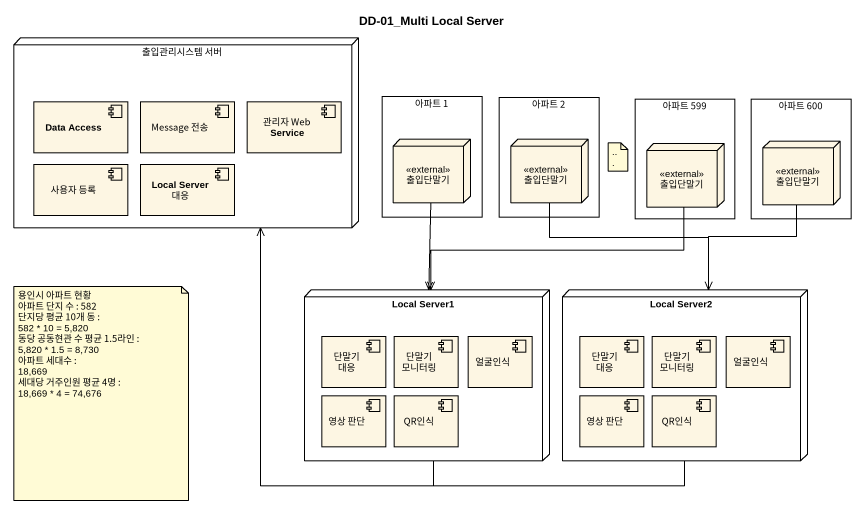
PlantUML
@startuml
title DD-01_Multi Local Server
node "출입관리시스템 서버" as 출입관리시스템_서버 {
  component "Data Access" as Data_Access
  component "Message 전송" as Message_전송
  component "관리자 Web Service" as 관리자_Web_Service
  component "사용자 등록" as 사용자_등록
  component "Local Server 대응" as Local_Server_대응
}
rectangle "아파트 1" as 아파트_1 {
  node 출입단말기 <<external>>
}
rectangle "아파트 2" as 아파트_2 {
  node "출입단말기" as 출입단말기_2 <<external>>
}
rectangle "아파트 599" as 아파트_599 {
  node "출입단말기" as 출입단말기_3 <<external>>
}
rectangle "아파트 600" as 아파트_600 {
  node "출입단말기" as 출입단말기_4 <<external>>
}
node "Local Server1" as Local_Server1 {
  component "단말기 대응" as 단말기_대응
  component "단말기 모니터링" as 단말기_모니터링
  component 얼굴인식
  component "영상 판단" as 영상_판단
  component QR인식
}
node "Local Server2" as Local_Server2 {
  component "단말기 대응" as 단말기_대응_2
  component "단말기 모니터링" as 단말기_모니터링_2
  component "얼굴인식" as 얼굴인식_2
  component "영상 판단" as 영상_판단_2
  component "QR인식" as QR인식_2
}
출입단말기 --> Local_Server1
출입단말기_2 --> Local_Server2
출입단말기_3 --> Local_Server1
출입단말기_4 --> Local_Server2
Local_Server1 -up-> 출입관리시스템_서버
Local_Server2 -left-> 출입관리시스템_서버
note as N1
  ~...
end note
note as N2
  용인시 아파트 현황
  아파트 단지 수 : 582
  단지당 평균 10개 동 :
  582 * 10 = 5,820
  동당 공동현관 수 평균 1.5라인 :
  5,820 * 1.5 = 8,730
  아파트 세대수 :
  18,669
  세대당 거주인원 평균 4명 :
  18,669 * 4 = 74,676
end note
@enduml
